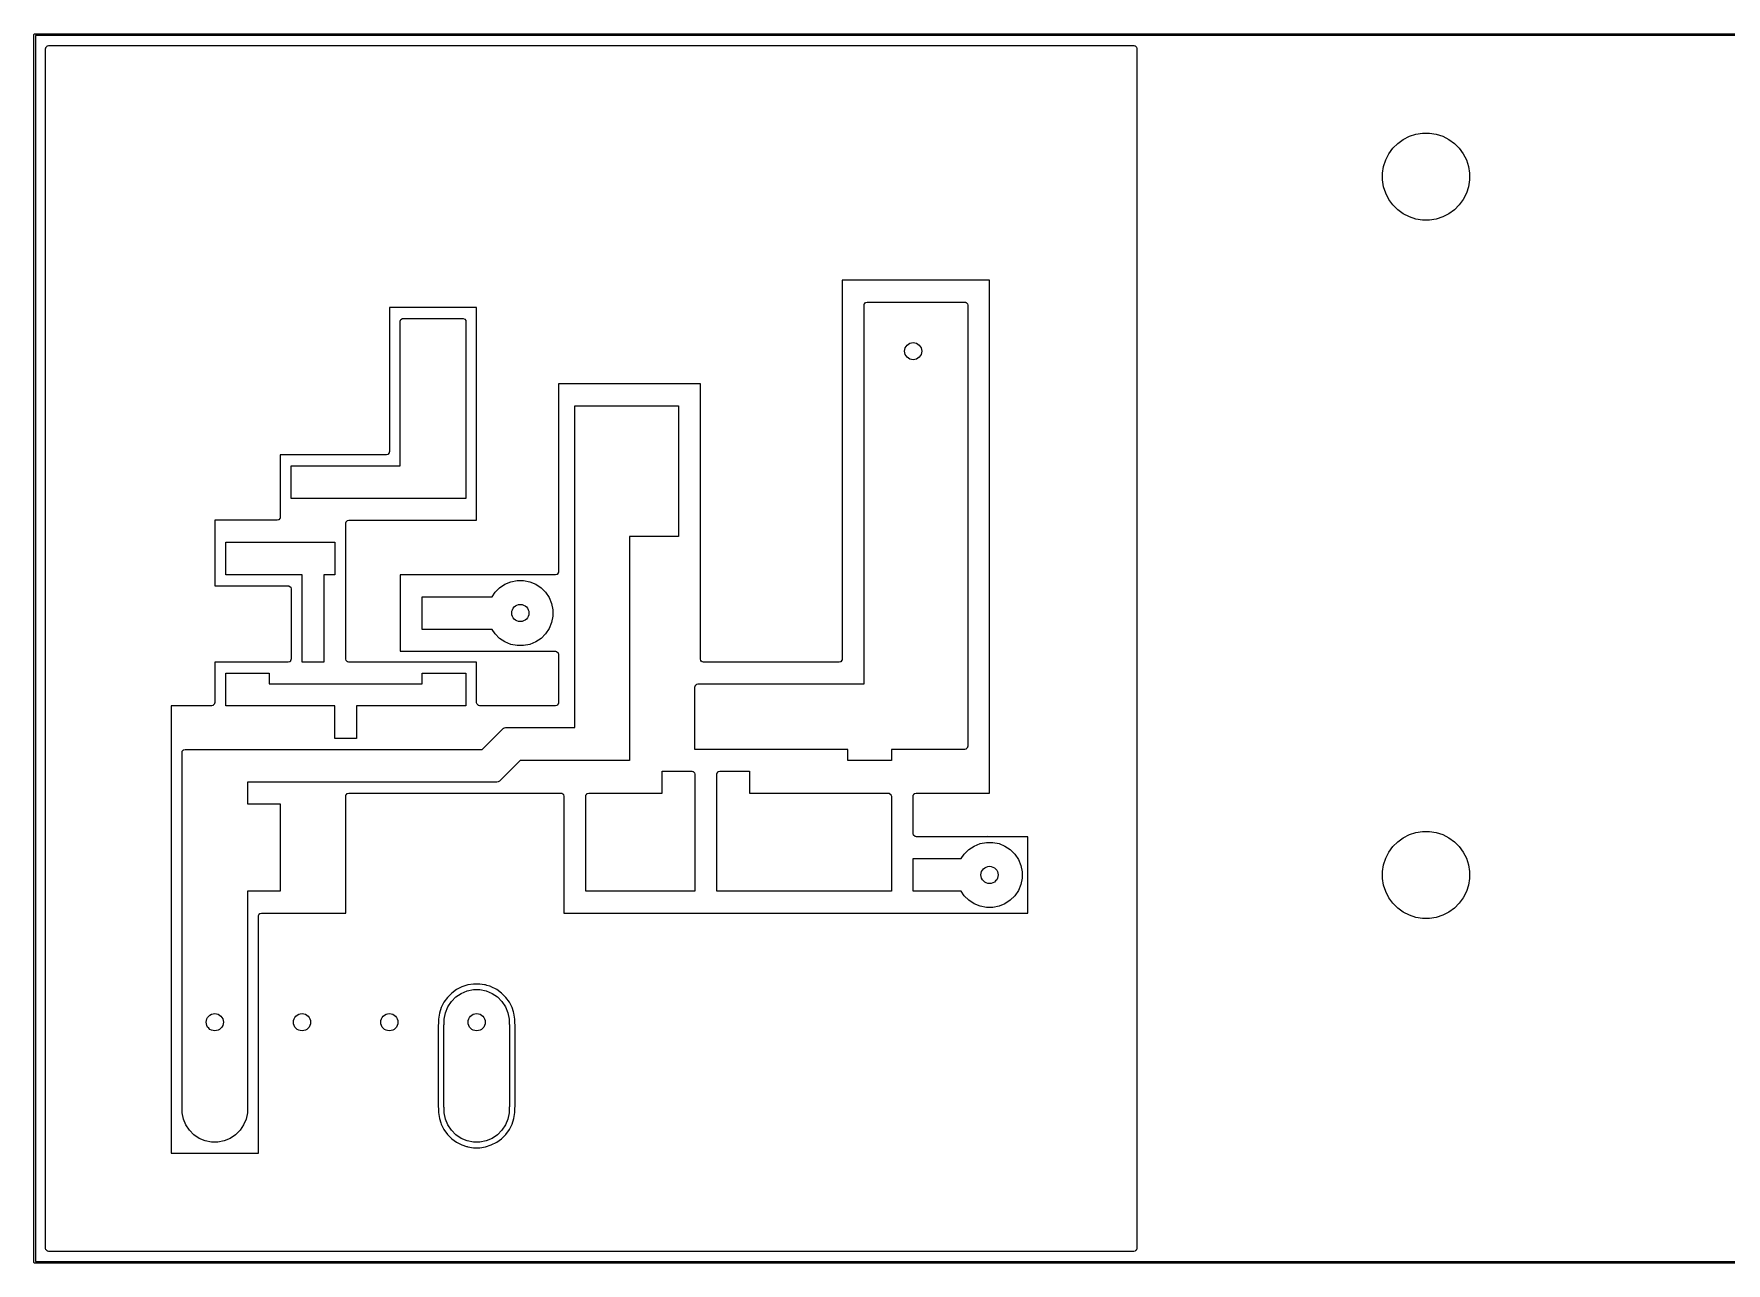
# Model space of a CAD drawing. Header units: millimetres. Extents: x 55.7 to 154.2, y -59.1 to -23.3.
# Drawn here: x 55.7 to 104.93, y -59.08 to -23.31 of the extents above; entities that cross this region are included whole.
import ezdxf

# ---------------------------------------------------------------- set-up
doc = ezdxf.new("R2010")
doc.units = ezdxf.units.MM
doc.layers.add('F.Cu', color=13, linetype='CONTINUOUS', true_color=0xc83434)

msp = doc.modelspace()

# ---------------------------------------------------------------- linework, layer by layer
at = {"layer": 'F.Cu', "linetype": 'CONTINUOUS'}
for p, q in [((55.69625, -23.33625), (55.698153, -23.326683)), ((55.69625, -59.055), (55.69625, -23.33625)), ((55.698153, -23.326683), (55.711683, -23.313153)), ((55.711683, -23.313153), (55.72125, -23.31125)), ((55.72125, -23.31125), (154.14625, -23.31125)), ((55.74625, -23.36125), (55.74625, -59.03)), ((154.12125, -23.36125), (55.74625, -23.36125)), ((56.03875, -23.745943), (56.043476, -23.719139)), ((56.03875, -42.8625), (56.03875, -23.745943)), ((56.043476, -23.719139), (56.047329, -23.708553)), ((56.047329, -23.708553), (56.081788, -23.667485)), ((56.081788, -23.667485), (56.081792, -23.667483)), ((56.081792, -23.667483), (56.087394, -23.664249)), ((56.087394, -23.664249), (56.126579, -23.65375)), ((56.126579, -23.65375), (87.699069, -23.65375)), ((87.699069, -23.65375), (87.725872, -23.658475)), ((87.725872, -23.658475), (87.736457, -23.662328)), ((87.736457, -23.662328), (87.747042, -23.671209)), ((87.747042, -23.671209), (87.760028, -23.675935)), ((87.760028, -23.675935), (87.777526, -23.696786)), ((87.777526, -23.696786), (87.780759, -23.702385)), ((87.780759, -23.702385), (87.791261, -23.741582)), ((87.791261, -23.741582), (87.790008, -39.230085)), ((95.236784, -26.638951), (95.377701, -26.498034)), ((95.377701, -26.498034), (95.538927, -26.380897)), ((95.538927, -26.380897), (95.716492, -26.290423)), ((95.716492, -26.290423), (95.906024, -26.22884)), ((95.906024, -26.22884), (96.102857, -26.197665)), ((96.102857, -26.197665), (96.302143, -26.197665)), ((96.302143, -26.197665), (96.498976, -26.22884)), ((96.498976, -26.22884), (96.688508, -26.290423)), ((96.688508, -26.290423), (96.866073, -26.380897)), ((96.866073, -26.380897), (97.027299, -26.498034)), ((97.027299, -26.498034), (97.168216, -26.638951)), ((94.96759, -27.167274), (95.029173, -26.977742)), ((95.029173, -26.977742), (95.119647, -26.800177)), ((95.119647, -26.800177), (95.236784, -26.638951)), ((97.168216, -26.638951), (97.285353, -26.800177)), ((97.285353, -26.800177), (97.375827, -26.977742)), ((97.375827, -26.977742), (97.43741, -27.167274)), ((94.936415, -27.364107), (94.96759, -27.167274)), ((94.936415, -27.563393), (94.936415, -27.364107)), ((94.96759, -27.760226), (94.936415, -27.563393)), ((97.43741, -27.167274), (97.468585, -27.364107)), ((97.468585, -27.563393), (97.43741, -27.760226)), ((97.468585, -27.364107), (97.468585, -27.563393)), ((95.029173, -27.949758), (94.96759, -27.760226)), ((95.119647, -28.127323), (95.029173, -27.949758)), ((97.375827, -27.949758), (97.285353, -28.127323)), ((97.43741, -27.760226), (97.375827, -27.949758)), ((95.236784, -28.288549), (95.119647, -28.127323)), ((95.377701, -28.429466), (95.236784, -28.288549)), ((95.538927, -28.546603), (95.377701, -28.429466)), ((95.716492, -28.637077), (95.538927, -28.546603)), ((96.866073, -28.546603), (96.688508, -28.637077)), ((97.027299, -28.429466), (96.866073, -28.546603)), ((97.168216, -28.288549), (97.027299, -28.429466)), ((97.285353, -28.127323), (97.168216, -28.288549)), ((95.906024, -28.69866), (95.716492, -28.637077)), ((96.102857, -28.729835), (95.906024, -28.69866)), ((96.302143, -28.729835), (96.102857, -28.729835)), ((96.498976, -28.69866), (96.302143, -28.729835)), ((96.688508, -28.637077), (96.498976, -28.69866)), ((83.5025, -30.48), (79.21625, -30.48)), ((79.21625, -30.48), (79.21625, -41.500306)), ((83.5025, -45.4025), (83.5025, -30.48)), ((68.58, -31.27375), (66.04, -31.27375)), ((66.04, -31.27375), (66.04, -35.467806)), ((68.58, -37.465), (68.58, -31.27375)), ((79.85125, -31.207193), (79.855976, -31.180389)), ((79.85125, -42.2275), (79.85125, -31.207193)), ((79.855976, -31.180389), (79.859829, -31.169803)), ((79.859829, -31.169803), (79.894288, -31.128735)), ((79.894288, -31.128735), (79.894292, -31.128733)), ((79.894292, -31.128733), (79.899894, -31.125499)), ((79.899894, -31.125499), (79.939079, -31.115)), ((79.939079, -31.115), (82.775306, -31.115)), ((82.775306, -31.115), (82.802109, -31.119725)), ((82.802109, -31.119725), (82.812694, -31.123578)), ((82.812694, -31.123578), (82.82328, -31.132459)), ((82.82328, -31.132459), (82.836263, -31.137184)), ((82.836263, -31.137184), (82.853761, -31.158033)), ((82.853761, -31.158033), (82.856996, -31.163635)), ((82.856996, -31.163635), (82.8675, -31.202829)), ((82.8675, -31.202829), (82.8675, -44.040306)), ((66.3575, -31.669625), (66.375836, -31.619247)), ((66.3575, -35.8775), (66.3575, -31.669625)), ((66.375836, -31.619247), (66.422265, -31.592441)), ((66.422265, -31.592441), (66.435875, -31.59125)), ((66.435875, -31.59125), (68.184125, -31.59125)), ((68.184125, -31.59125), (68.234503, -31.609586)), ((68.234503, -31.609586), (68.261309, -31.656015)), ((68.261309, -31.656015), (68.2625, -31.669625)), ((68.2625, -31.669625), (68.2625, -35.8775)), ((75.08875, -33.49625), (70.96125, -33.49625)), ((70.96125, -33.49625), (70.96125, -38.960306)), ((75.08875, -41.50467), (75.08875, -33.49625)), ((71.4375, -37.941249), (71.4375, -34.131255)), ((71.4375, -34.131255), (71.52531, -34.131255)), ((71.52531, -34.131255), (71.525329, -34.13125)), ((71.525329, -34.13125), (72.932806, -34.13125)), ((72.932806, -34.13125), (72.932834, -34.131255)), ((72.932834, -34.131255), (74.45375, -34.131255)), ((74.45375, -34.131255), (74.45375, -37.941249)), ((65.952171, -35.56), (62.865, -35.56)), ((62.865, -35.56), (62.865, -37.372806)), ((63.1825, -36.83), (63.1825, -35.8775)), ((63.1825, -35.8775), (64.4525, -35.8775)), ((64.4525, -35.8775), (66.3575, -35.8775)), ((65.99137, -35.549493), (65.952171, -35.56)), ((65.996971, -35.546258), (65.99137, -35.549493)), ((66.031419, -35.5052), (65.996971, -35.546258)), ((66.035272, -35.494616), (66.031419, -35.5052)), ((66.04, -35.467811), (66.035272, -35.494616)), ((66.04, -35.467806), (66.039999, -35.467809)), ((66.039999, -35.467809), (66.04, -35.467811)), ((68.2625, -35.8775), (68.2625, -36.83)), ((63.260875, -36.83), (63.1825, -36.83)), ((65.0875, -36.83), (63.260875, -36.83)), ((66.3575, -36.83), (65.0875, -36.83)), ((66.9925, -36.83), (66.3575, -36.83)), ((68.2625, -36.83), (66.9925, -36.83)), ((62.856419, -37.4102), (62.821971, -37.451258)), ((62.860272, -37.399616), (62.856419, -37.4102)), ((62.865, -37.372811), (62.860272, -37.399616)), ((62.865, -37.372806), (62.864999, -37.372809)), ((62.864999, -37.372809), (62.865, -37.372811)), ((62.777171, -37.465), (60.96, -37.465)), ((60.96, -37.465), (60.96, -38.1)), ((62.81637, -37.454493), (62.777171, -37.465)), ((62.821971, -37.451258), (62.81637, -37.454493)), ((64.77, -37.557193), (64.774726, -37.530389)), ((64.77, -41.50467), (64.77, -37.557193)), ((64.774726, -37.530389), (64.778579, -37.519803)), ((64.778579, -37.519803), (64.787461, -37.509217)), ((64.787461, -37.509217), (64.79219, -37.496228)), ((64.79219, -37.496228), (64.813034, -37.478739)), ((64.813034, -37.478739), (64.813038, -37.478735)), ((64.813038, -37.478735), (64.813042, -37.478733)), ((64.813042, -37.478733), (64.818644, -37.475499)), ((64.818644, -37.475499), (64.857829, -37.465)), ((64.857829, -37.465), (68.58, -37.465)), ((60.96, -38.1), (60.96, -39.37)), ((61.2775, -39.0525), (61.2775, -38.1)), ((61.2775, -38.1), (62.5475, -38.1)), ((62.5475, -38.1), (63.1825, -38.1)), ((63.1825, -38.1), (64.056625, -38.1)), ((64.056625, -38.1), (64.4525, -38.1)), ((64.4525, -38.1), (64.4525, -39.0525)), ((71.4375, -43.4975), (71.4375, -37.941249)), ((74.45375, -37.941249), (73.025, -37.941249)), ((73.025, -37.941249), (73.025, -43.4975)), ((60.96, -39.37), (63.090306, -39.37)), ((61.355875, -39.0525), (61.2775, -39.0525)), ((63.5, -39.0525), (61.355875, -39.0525)), ((63.090306, -39.37), (63.117109, -39.374725)), ((63.117109, -39.374725), (63.127694, -39.378578)), ((63.127694, -39.378578), (63.168761, -39.413033)), ((63.5, -40.005), (63.5, -39.0525)), ((64.4525, -39.0525), (64.135, -39.0525)), ((64.135, -39.0525), (64.135, -40.005)), ((69.750084, -39.0525), (66.3575, -39.0525)), ((66.3575, -39.0525), (66.3575, -40.64)), ((69.24574, -39.427458), (69.400995, -39.32372)), ((69.400995, -39.32372), (69.573504, -39.252264)), ((69.573504, -39.252264), (69.756639, -39.215837)), ((69.751023, -39.052462), (69.750084, -39.0525)), ((69.75111, -39.052493), (69.751023, -39.052462)), ((69.753693, -39.052459), (69.75111, -39.052493)), ((69.759411, -39.052007), (69.753693, -39.052459)), ((69.756639, -39.215837), (69.943361, -39.215837)), ((69.75943, -39.052242), (69.759411, -39.052007)), ((69.7625, -39.052), (69.75943, -39.052242)), ((69.762503, -39.052), (69.7625, -39.052)), ((69.788753, -39.052), (69.762503, -39.052)), ((69.911644, -39.052), (69.788753, -39.052)), ((69.912402, -39.051996), (69.911644, -39.052)), ((69.917287, -39.050164), (69.912402, -39.051996)), ((69.943737, -39.052256), (69.917287, -39.050164)), ((69.943361, -39.215837), (70.126496, -39.252264)), ((69.949916, -39.0525), (69.943737, -39.052256)), ((70.873421, -39.0525), (69.949916, -39.0525)), ((70.126496, -39.252264), (70.299005, -39.32372)), ((70.299005, -39.32372), (70.45426, -39.427458)), ((70.91262, -39.041993), (70.873421, -39.0525)), ((70.918221, -39.038758), (70.91262, -39.041993)), ((70.952669, -38.9977), (70.918221, -39.038758)), ((70.956522, -38.987116), (70.952669, -38.9977)), ((70.96125, -38.960311), (70.956522, -38.987116)), ((70.96125, -38.960306), (70.961249, -38.960309)), ((70.961249, -38.960309), (70.96125, -38.960311)), ((87.790008, -39.230085), (87.788436, -58.645312)), ((63.168761, -39.413033), (63.171996, -39.418635)), ((63.171996, -39.418635), (63.1825, -39.457829)), ((63.1825, -39.457829), (63.1825, -41.500306)), ((66.9925, -40.64), (66.9925, -39.6875)), ((66.9925, -39.6875), (68.2625, -39.6875)), ((68.2625, -39.6875), (69.028175, -39.6875)), ((69.028175, -39.6875), (69.113708, -39.55949)), ((69.113708, -39.55949), (69.24574, -39.427458)), ((70.45426, -39.427458), (70.586292, -39.55949)), ((70.586292, -39.55949), (70.69003, -39.714745)), ((70.69003, -39.714745), (70.761486, -39.887254)), ((63.5, -41.5925), (63.5, -40.005)), ((64.135, -40.005), (64.135, -41.5925)), ((70.761486, -39.887254), (70.797913, -40.070389)), ((70.797913, -40.257111), (70.761486, -40.440246)), ((70.797913, -40.070389), (70.797913, -40.257111)), ((66.3575, -40.64), (66.3575, -41.275)), ((67.070875, -40.64), (66.9925, -40.64)), ((69.028175, -40.64), (67.070875, -40.64)), ((69.113708, -40.76801), (69.028175, -40.64)), ((69.24574, -40.900042), (69.113708, -40.76801)), ((70.586292, -40.76801), (70.45426, -40.900042)), ((70.69003, -40.612755), (70.586292, -40.76801)), ((70.761486, -40.440246), (70.69003, -40.612755)), ((66.3575, -41.275), (69.75009, -41.275)), ((69.400995, -41.00378), (69.24574, -40.900042)), ((69.573504, -41.075236), (69.400995, -41.00378)), ((69.756639, -41.111663), (69.573504, -41.075236)), ((69.75009, -41.275), (69.756255, -41.275242)), ((69.756255, -41.275242), (69.759411, -41.275492)), ((69.943361, -41.111663), (69.756639, -41.111663)), ((69.759411, -41.275492), (69.762123, -41.275706)), ((69.762123, -41.275706), (69.762351, -41.275733)), ((69.762351, -41.275733), (69.762592, -41.275743)), ((69.762592, -41.275743), (69.782754, -41.277334)), ((69.782754, -41.277334), (69.787675, -41.275502)), ((69.787675, -41.275502), (69.788255, -41.2755)), ((69.788255, -41.2755), (69.941237, -41.2755)), ((69.941237, -41.2755), (69.942, -41.27538)), ((69.942, -41.27538), (69.943415, -41.275268)), ((70.126496, -41.075236), (69.943361, -41.111663)), ((69.943415, -41.275268), (69.943757, -41.275242)), ((69.943757, -41.275242), (69.949908, -41.275)), ((69.949908, -41.275), (70.869056, -41.275)), ((70.299005, -41.00378), (70.126496, -41.075236)), ((70.45426, -40.900042), (70.299005, -41.00378)), ((70.869056, -41.275), (70.895859, -41.279725)), ((70.895859, -41.279725), (70.906444, -41.283578)), ((70.906444, -41.283578), (70.947511, -41.318033)), ((70.947511, -41.318033), (70.950746, -41.323635)), ((70.950746, -41.323635), (70.96125, -41.362829)), ((63.094671, -41.5925), (60.96, -41.5925)), ((60.96, -41.5925), (60.96, -42.770306)), ((63.13387, -41.581993), (63.094671, -41.5925)), ((63.139471, -41.578758), (63.13387, -41.581993)), ((63.160319, -41.561258), (63.139471, -41.578758)), ((63.165038, -41.548284), (63.160319, -41.561258)), ((63.173919, -41.5377), (63.165038, -41.548284)), ((63.176179, -41.53149), (63.173919, -41.5377)), ((63.177772, -41.527114), (63.176179, -41.53149)), ((63.1825, -41.500306), (63.177772, -41.527114)), ((63.578375, -41.5925), (63.5, -41.5925)), ((64.056625, -41.5925), (63.578375, -41.5925)), ((64.135, -41.5925), (64.056625, -41.5925)), ((64.780499, -41.543855), (64.77, -41.50467)), ((64.783733, -41.549457), (64.780499, -41.543855)), ((64.8248, -41.583919), (64.783733, -41.549457)), ((64.835389, -41.587773), (64.8248, -41.583919)), ((64.862192, -41.5925), (64.835389, -41.587773)), ((64.862194, -41.5925), (64.862192, -41.592499)), ((64.862192, -41.592499), (64.862192, -41.5925)), ((68.58, -41.5925), (64.862194, -41.5925)), ((68.58, -42.77467), (68.58, -41.5925)), ((70.96125, -41.362829), (70.96125, -42.770306)), ((75.099249, -41.543855), (75.08875, -41.50467)), ((75.102483, -41.549457), (75.099249, -41.543855)), ((75.119978, -41.570309), (75.102483, -41.549457)), ((75.132964, -41.575036), (75.119978, -41.570309)), ((75.14355, -41.583919), (75.132964, -41.575036)), ((75.154139, -41.587773), (75.14355, -41.583919)), ((75.180944, -41.5925), (75.154139, -41.587773)), ((79.128421, -41.5925), (75.180944, -41.5925)), ((79.16762, -41.581993), (79.128421, -41.5925)), ((79.173221, -41.578758), (79.16762, -41.581993)), ((79.207669, -41.5377), (79.173221, -41.578758)), ((79.209929, -41.53149), (79.207669, -41.5377)), ((79.211522, -41.527114), (79.209929, -41.53149)), ((79.21625, -41.500311), (79.211522, -41.527114)), ((79.21625, -41.500306), (79.216249, -41.500309)), ((79.216249, -41.500309), (79.21625, -41.500311)), ((61.2775, -42.8625), (61.2775, -41.91)), ((61.2775, -41.91), (62.5475, -41.91)), ((62.5475, -41.91), (62.5475, -42.2275)), ((62.5475, -42.2275), (66.9925, -42.2275)), ((66.9925, -42.2275), (66.9925, -41.91)), ((66.9925, -41.91), (68.2625, -41.91)), ((68.2625, -41.91), (68.2625, -42.8625)), ((74.93, -42.319693), (74.934726, -42.292889)), ((74.93, -42.545), (74.93, -42.319693)), ((74.934726, -42.292889), (74.938579, -42.282303)), ((74.938579, -42.282303), (74.947461, -42.271717)), ((74.947461, -42.271717), (74.95219, -42.258728)), ((74.95219, -42.258728), (74.973034, -42.241239)), ((74.973034, -42.241239), (74.973038, -42.241235)), ((74.973038, -42.241235), (74.973042, -42.241233)), ((74.973042, -42.241233), (74.978644, -42.237999)), ((74.978644, -42.237999), (75.017829, -42.2275)), ((75.017829, -42.2275), (79.85125, -42.2275)), ((60.951419, -42.8077), (60.916971, -42.848758)), ((60.953679, -42.80149), (60.951419, -42.8077)), ((60.955272, -42.797114), (60.953679, -42.80149)), ((60.96, -42.770311), (60.955272, -42.797114)), ((60.96, -42.770306), (60.959999, -42.770309)), ((60.959999, -42.770309), (60.96, -42.770311)), ((68.590499, -42.813855), (68.58, -42.77467)), ((68.593733, -42.819457), (68.590499, -42.813855)), ((68.6348, -42.853919), (68.593733, -42.819457)), ((70.939069, -42.831258), (70.918221, -42.848758)), ((70.943788, -42.818284), (70.939069, -42.831258)), ((70.952669, -42.8077), (70.943788, -42.818284)), ((70.954929, -42.80149), (70.952669, -42.8077)), ((70.956522, -42.797114), (70.954929, -42.80149)), ((70.96125, -42.770306), (70.956522, -42.797114)), ((74.93, -44.1325), (74.93, -42.545)), ((56.03875, -58.64967), (56.03875, -42.8625)), ((60.872171, -42.8625), (59.69, -42.8625)), ((59.69, -42.8625), (59.69, -44.1325)), ((60.91137, -42.851993), (60.872171, -42.8625)), ((60.916971, -42.848758), (60.91137, -42.851993)), ((61.369692, -42.8625), (61.2775, -42.8625)), ((61.369694, -42.8625), (61.369692, -42.8625)), ((64.4525, -42.8625), (61.369694, -42.8625)), ((64.4525, -43.815), (64.4525, -42.8625)), ((66.9925, -42.8625), (65.0875, -42.8625)), ((65.0875, -42.8625), (65.0875, -43.815)), ((68.2625, -42.8625), (66.9925, -42.8625)), ((68.645389, -42.857773), (68.6348, -42.853919)), ((68.672194, -42.8625), (68.645389, -42.857773)), ((70.873421, -42.8625), (68.672194, -42.8625)), ((70.91262, -42.851993), (70.873421, -42.8625)), ((70.918221, -42.848758), (70.91262, -42.851993)), ((65.0875, -43.815), (64.4525, -43.815)), ((68.73875, -44.1325), (69.341027, -43.530221)), ((69.341027, -43.530221), (69.363318, -43.514614)), ((69.363318, -43.514614), (69.375361, -43.508999)), ((69.375361, -43.508999), (69.384277, -43.504842)), ((69.384277, -43.504842), (69.417397, -43.4975)), ((69.417397, -43.4975), (71.4375, -43.4975)), ((73.025, -43.4975), (73.025, -44.45)), ((59.69, -44.1325), (59.69, -55.88)), ((60.0075, -44.224693), (60.012226, -44.197889)), ((60.0075, -54.52217), (60.0075, -44.224693)), ((60.012226, -44.197889), (60.016079, -44.187303)), ((60.016079, -44.187303), (60.050538, -44.146235)), ((60.050538, -44.146235), (60.050542, -44.146233)), ((60.050542, -44.146233), (60.056144, -44.142999)), ((60.056144, -44.142999), (60.095329, -44.1325)), ((60.095329, -44.1325), (68.738749, -44.1325)), ((68.738749, -44.1325), (68.73875, -44.1325)), ((75.022192, -44.1325), (74.93, -44.1325)), ((75.022194, -44.1325), (75.022192, -44.1325)), ((79.375, -44.1325), (75.022194, -44.1325)), ((79.375, -44.45), (79.375, -44.1325)), ((82.779671, -44.1325), (80.645, -44.1325)), ((80.645, -44.1325), (80.645, -44.45)), ((82.81887, -44.121993), (82.779671, -44.1325)), ((82.824471, -44.118758), (82.81887, -44.121993)), ((82.858919, -44.0777), (82.824471, -44.118758)), ((82.861179, -44.07149), (82.858919, -44.0777)), ((82.862772, -44.067114), (82.861179, -44.07149)), ((82.8675, -44.040306), (82.862772, -44.067114)), ((69.849998, -44.45), (69.431894, -44.868105)), ((72.937171, -44.45), (69.849998, -44.45)), ((73.025, -44.45), (72.937171, -44.45)), ((73.9775, -44.859693), (73.9775, -44.7675)), ((73.9775, -44.7675), (74.6125, -44.7675)), ((74.6125, -44.7675), (74.837806, -44.7675)), ((74.837806, -44.7675), (74.864609, -44.772225)), ((74.864609, -44.772225), (74.875194, -44.776078)), ((74.875194, -44.776078), (74.88578, -44.784959)), ((74.88578, -44.784959), (74.898763, -44.789684)), ((74.898763, -44.789684), (74.916261, -44.810533)), ((75.573579, -44.822303), (75.608038, -44.781235)), ((75.608038, -44.781235), (75.608042, -44.781233)), ((75.608042, -44.781233), (75.613644, -44.777999)), ((75.613644, -44.777999), (75.652829, -44.7675)), ((75.652829, -44.7675), (76.425306, -44.7675)), ((76.425306, -44.7675), (76.5175, -44.7675)), ((76.5175, -44.7675), (76.5175, -44.855329)), ((80.645, -44.45), (79.375, -44.45)), ((69.171352, -45.085), (61.9125, -45.085)), ((61.9125, -45.085), (61.9125, -45.72)), ((69.204479, -45.077655), (69.171352, -45.085)), ((69.225434, -45.067882), (69.204479, -45.077655)), ((69.247726, -45.052272), (69.225434, -45.067882)), ((69.431894, -44.868106), (69.247726, -45.052272)), ((69.431894, -44.868105), (69.431894, -44.868106)), ((73.9775, -45.4025), (73.9775, -44.859693)), ((74.916261, -44.810533), (74.919496, -44.816135)), ((74.919496, -44.816135), (74.93, -44.855329)), ((74.93, -44.855329), (74.93, -47.3075)), ((75.565, -44.859693), (75.569726, -44.832889)), ((75.565, -47.3075), (75.565, -44.859693)), ((75.569726, -44.832889), (75.573579, -44.822303)), ((76.5175, -44.855329), (76.5175, -45.4025)), ((61.9125, -45.72), (62.865, -45.72)), ((62.865, -45.72), (62.865, -48.26)), ((64.77, -45.494693), (64.774726, -45.467889)), ((64.77, -48.895), (64.77, -45.494693)), ((64.774726, -45.467889), (64.778579, -45.457303)), ((64.778579, -45.457303), (64.813038, -45.416235)), ((64.813038, -45.416235), (64.813042, -45.416233)), ((64.813042, -45.416233), (64.818644, -45.412999)), ((64.818644, -45.412999), (64.857829, -45.4025)), ((64.857829, -45.4025), (71.027806, -45.4025)), ((71.027806, -45.4025), (71.054609, -45.407225)), ((71.054609, -45.407225), (71.065194, -45.411078)), ((71.065194, -45.411078), (71.07578, -45.419959)), ((71.07578, -45.419959), (71.088763, -45.424684)), ((71.088763, -45.424684), (71.106261, -45.445533)), ((71.106261, -45.445533), (71.109496, -45.451135)), ((71.109496, -45.451135), (71.12, -45.490329)), ((71.12, -45.490329), (71.12, -48.887539)), ((71.755, -45.494693), (71.759726, -45.467889)), ((71.755, -47.3075), (71.755, -45.494693)), ((71.759726, -45.467889), (71.763579, -45.457303)), ((71.763579, -45.457303), (71.772461, -45.446717)), ((71.772461, -45.446717), (71.77719, -45.433728)), ((71.77719, -45.433728), (71.798034, -45.416239)), ((71.798034, -45.416239), (71.798038, -45.416235)), ((71.798038, -45.416235), (71.798042, -45.416233)), ((71.798042, -45.416233), (71.803644, -45.412999)), ((71.803644, -45.412999), (71.842829, -45.4025)), ((71.842829, -45.4025), (73.9775, -45.4025)), ((76.5175, -45.4025), (77.47, -45.4025)), ((77.47, -45.4025), (78.74, -45.4025)), ((78.74, -45.4025), (80.552806, -45.4025)), ((80.552806, -45.4025), (80.579609, -45.407225)), ((80.579609, -45.407225), (80.590194, -45.411078)), ((80.590194, -45.411078), (80.631261, -45.445533)), ((80.631261, -45.445533), (80.634496, -45.451135)), ((80.634496, -45.451135), (80.645, -45.490329)), ((80.645, -45.490329), (80.645, -47.3075)), ((81.28, -45.494693), (81.284726, -45.467889)), ((81.28, -46.58467), (81.28, -45.494693)), ((81.284726, -45.467889), (81.288579, -45.457303)), ((81.288579, -45.457303), (81.297461, -45.446717)), ((81.297461, -45.446717), (81.30219, -45.433728)), ((81.30219, -45.433728), (81.323034, -45.416239)), ((81.323034, -45.416239), (81.323038, -45.416235)), ((81.323038, -45.416235), (81.323042, -45.416233)), ((81.323042, -45.416233), (81.328644, -45.412999)), ((81.328644, -45.412999), (81.367829, -45.4025)), ((81.367829, -45.4025), (83.5025, -45.4025)), ((81.290499, -46.623855), (81.28, -46.58467)), ((81.293733, -46.629457), (81.290499, -46.623855)), ((81.3348, -46.663919), (81.293733, -46.629457)), ((81.345389, -46.667773), (81.3348, -46.663919)), ((81.372192, -46.6725), (81.345389, -46.667773)), ((81.372194, -46.6725), (81.372192, -46.672499)), ((81.372192, -46.672499), (81.372192, -46.6725)), ((83.402584, -46.6725), (81.372194, -46.6725)), ((83.408761, -46.672256), (83.402584, -46.6725)), ((83.411911, -46.672007), (83.408761, -46.672256)), ((83.435627, -46.670131), (83.411911, -46.672007)), ((83.440761, -46.672), (83.435627, -46.670131)), ((83.563656, -46.672), (83.440761, -46.672)), ((83.589997, -46.672), (83.563656, -46.672)), ((83.589999, -46.672), (83.589997, -46.672)), ((83.59307, -46.672242), (83.589999, -46.672)), ((83.593088, -46.672007), (83.59307, -46.672242)), ((83.598807, -46.672459), (83.593088, -46.672007)), ((83.601392, -46.672493), (83.598807, -46.672459)), ((83.602416, -46.6725), (83.601392, -46.672493)), ((84.61375, -46.6725), (83.602416, -46.6725)), ((84.61375, -47.68387), (84.61375, -46.6725)), ((95.377701, -46.818034), (95.538927, -46.700897)), ((95.538927, -46.700897), (95.716492, -46.610423)), ((95.716492, -46.610423), (95.906024, -46.54884)), ((95.906024, -46.54884), (96.102857, -46.517665)), ((96.102857, -46.517665), (96.302143, -46.517665)), ((96.302143, -46.517665), (96.498976, -46.54884)), ((96.498976, -46.54884), (96.688508, -46.610423)), ((96.688508, -46.610423), (96.866073, -46.700897)), ((96.866073, -46.700897), (97.027299, -46.818034)), ((82.680675, -47.3075), (82.766208, -47.17949)), ((82.766208, -47.17949), (82.89824, -47.047458)), ((82.89824, -47.047458), (83.053495, -46.94372)), ((83.053495, -46.94372), (83.226004, -46.872264)), ((83.226004, -46.872264), (83.409139, -46.835837)), ((83.409139, -46.835837), (83.595861, -46.835837)), ((83.595861, -46.835837), (83.778996, -46.872264)), ((83.778996, -46.872264), (83.951505, -46.94372)), ((83.951505, -46.94372), (84.10676, -47.047458)), ((84.10676, -47.047458), (84.238792, -47.17949)), ((84.238792, -47.17949), (84.34253, -47.334745)), ((95.029173, -47.297742), (95.119647, -47.120177)), ((95.119647, -47.120177), (95.236784, -46.958951)), ((95.236784, -46.958951), (95.377701, -46.818034)), ((97.027299, -46.818034), (97.168216, -46.958951)), ((97.168216, -46.958951), (97.285353, -47.120177)), ((97.285353, -47.120177), (97.375827, -47.297742)), ((71.755, -48.26), (71.755, -47.3075)), ((74.93, -47.3075), (74.93, -48.26)), ((75.565, -48.26), (75.565, -47.3075)), ((80.645, -47.3075), (80.645, -48.26)), ((81.28, -48.26), (81.28, -47.3075)), ((81.28, -47.3075), (82.55, -47.3075)), ((82.55, -47.3075), (82.680675, -47.3075)), ((84.34253, -47.334745), (84.413986, -47.507254)), ((84.413986, -47.507254), (84.450413, -47.690389)), ((84.450413, -47.690389), (84.450413, -47.877111)), ((84.613988, -47.689972), (84.61375, -47.68387)), ((84.616092, -47.716916), (84.613988, -47.689972)), ((84.61425, -47.721978), (84.616092, -47.716916)), ((84.61425, -47.871247), (84.61425, -47.721978)), ((94.936415, -47.684107), (94.96759, -47.487274)), ((94.936415, -47.883393), (94.936415, -47.684107)), ((94.96759, -47.487274), (95.029173, -47.297742)), ((97.375827, -47.297742), (97.43741, -47.487274)), ((97.43741, -47.487274), (97.468585, -47.684107)), ((97.468585, -47.684107), (97.468585, -47.883393)), ((84.34253, -48.232755), (84.238792, -48.38801)), ((84.413986, -48.060246), (84.34253, -48.232755)), ((84.450413, -47.877111), (84.413986, -48.060246)), ((84.61375, -47.883664), (84.613757, -47.88264)), ((84.61375, -48.89888), (84.61375, -47.883664)), ((84.613757, -47.88264), (84.61379, -47.88006)), ((84.61379, -47.88006), (84.614242, -47.874343)), ((84.614008, -47.874325), (84.61425, -47.871247)), ((84.614242, -47.874343), (84.614008, -47.874325)), ((94.96759, -48.080226), (94.936415, -47.883393)), ((95.029173, -48.269758), (94.96759, -48.080226)), ((97.43741, -48.080226), (97.375827, -48.269758)), ((97.468585, -47.883393), (97.43741, -48.080226)), ((62.865, -48.26), (61.9125, -48.26)), ((61.9125, -48.26), (61.9125, -54.517806)), ((71.847192, -48.26), (71.755, -48.26)), ((71.847194, -48.26), (71.847192, -48.26)), ((73.66, -48.26), (71.847194, -48.26)), ((74.93, -48.26), (73.66, -48.26)), ((76.80119, -48.26), (75.565, -48.26)), ((77.47, -48.26), (76.80119, -48.26)), ((78.74, -48.26), (77.47, -48.26)), ((79.375, -48.26), (78.74, -48.26)), ((80.645, -48.26), (79.375, -48.26)), ((81.358375, -48.26), (81.28, -48.26)), ((82.680675, -48.26), (81.358375, -48.26)), ((82.766208, -48.38801), (82.680675, -48.26)), ((82.89824, -48.520042), (82.766208, -48.38801)), ((83.053495, -48.62378), (82.89824, -48.520042)), ((83.226004, -48.695236), (83.053495, -48.62378)), ((83.409139, -48.731663), (83.226004, -48.695236)), ((83.595861, -48.731663), (83.409139, -48.731663)), ((83.778996, -48.695236), (83.595861, -48.731663)), ((83.951505, -48.62378), (83.778996, -48.695236)), ((84.10676, -48.520042), (83.951505, -48.62378)), ((84.238792, -48.38801), (84.10676, -48.520042)), ((95.119647, -48.447323), (95.029173, -48.269758)), ((95.236784, -48.608549), (95.119647, -48.447323)), ((95.377701, -48.749466), (95.236784, -48.608549)), ((97.168216, -48.608549), (97.027299, -48.749466)), ((97.285353, -48.447323), (97.168216, -48.608549)), ((97.375827, -48.269758), (97.285353, -48.447323)), ((62.23, -48.987193), (62.234726, -48.960389)), ((62.23, -52.148375), (62.23, -48.987193)), ((62.234726, -48.960389), (62.238579, -48.949803)), ((62.238579, -48.949803), (62.273038, -48.908735)), ((62.273038, -48.908735), (62.273042, -48.908733)), ((62.273042, -48.908733), (62.278644, -48.905499)), ((62.278644, -48.905499), (62.317829, -48.895)), ((62.317829, -48.895), (64.77, -48.895)), ((71.12, -48.887539), (71.119999, -48.892148)), ((71.119999, -48.892148), (71.12, -48.892148)), ((71.12, -48.892149), (71.119999, -48.892149)), ((71.119999, -48.892149), (71.126729, -48.892151)), ((71.12, -48.892148), (71.12, -48.892149)), ((71.126729, -48.892151), (71.12673, -48.892152)), ((71.12673, -48.892152), (71.126731, -48.892152)), ((71.126731, -48.892152), (84.61375, -48.898881)), ((84.61375, -48.898881), (84.61375, -48.89888)), ((95.538927, -48.866603), (95.377701, -48.749466)), ((95.716492, -48.957077), (95.538927, -48.866603)), ((95.906024, -49.01866), (95.716492, -48.957077)), ((96.102857, -49.049835), (95.906024, -49.01866)), ((96.302143, -49.049835), (96.102857, -49.049835)), ((96.498976, -49.01866), (96.302143, -49.049835)), ((96.688508, -48.957077), (96.498976, -49.01866)), ((96.866073, -48.866603), (96.688508, -48.957077)), ((97.027299, -48.749466), (96.866073, -48.866603)), ((67.997304, -51.119152), (67.855756, -51.221992)), ((67.99731, -51.119149), (67.997304, -51.119152)), ((67.997313, -51.119147), (67.99731, -51.119149)), ((67.997317, -51.119145), (67.997313, -51.119147)), ((68.06755, -51.083359), (67.997317, -51.119145)), ((68.15323, -51.039703), (68.06755, -51.083359)), ((68.130995, -51.22997), (68.303504, -51.158514)), ((68.319657, -50.985625), (68.15323, -51.039703)), ((68.303504, -51.158514), (68.486639, -51.122087)), ((68.492491, -50.95825), (68.319657, -50.985625)), ((68.486639, -51.122087), (68.673361, -51.122087)), ((68.492497, -50.95825), (68.492491, -50.95825)), ((68.492503, -50.95825), (68.492497, -50.95825)), ((68.667497, -50.95825), (68.492503, -50.95825)), ((68.667502, -50.95825), (68.667497, -50.95825)), ((68.667507, -50.95825), (68.667502, -50.95825)), ((68.811532, -50.981062), (68.667507, -50.95825)), ((68.673361, -51.122087), (68.856496, -51.158514)), ((68.840338, -50.985625), (68.811532, -50.981062)), ((68.880122, -50.998551), (68.840338, -50.985625)), ((68.856496, -51.158514), (69.029005, -51.22997)), ((68.962779, -51.025409), (68.880122, -50.998551)), ((68.96278, -51.02541), (68.962779, -51.025409)), ((68.992032, -51.034914), (68.96278, -51.02541)), ((68.992036, -51.034915), (68.992032, -51.034914)), ((69.006764, -51.039701), (68.992036, -51.034915)), ((69.006765, -51.039701), (69.006764, -51.039701)), ((69.006766, -51.039702), (69.006765, -51.039701)), ((69.162682, -51.119145), (69.006766, -51.039702)), ((69.162688, -51.119149), (69.162682, -51.119145)), ((69.162694, -51.119152), (69.162688, -51.119149)), ((69.304242, -51.221992), (69.162694, -51.119152)), ((67.549703, -51.64323), (67.495625, -51.809657)), ((67.629149, -51.48731), (67.549703, -51.64323)), ((67.629152, -51.487304), (67.629149, -51.48731)), ((67.731992, -51.345756), (67.629152, -51.487304)), ((67.668514, -51.793504), (67.73997, -51.620995)), ((67.731999, -51.345747), (67.731992, -51.345756)), ((67.732007, -51.345737), (67.731999, -51.345747)), ((67.732027, -51.345716), (67.732007, -51.345737)), ((67.855716, -51.222027), (67.732027, -51.345716)), ((67.73997, -51.620995), (67.843708, -51.46574)), ((67.843708, -51.46574), (67.97574, -51.333708)), ((67.855737, -51.222007), (67.855716, -51.222027)), ((67.855747, -51.221999), (67.855737, -51.222007)), ((67.855756, -51.221992), (67.855747, -51.221999)), ((67.97574, -51.333708), (68.130995, -51.22997)), ((69.029005, -51.22997), (69.18426, -51.333708)), ((69.18426, -51.333708), (69.316292, -51.46574)), ((69.304251, -51.221999), (69.304242, -51.221992)), ((69.304261, -51.222007), (69.304251, -51.221999)), ((69.304282, -51.222027), (69.304261, -51.222007)), ((69.427982, -51.345727), (69.304282, -51.222027)), ((69.316292, -51.46574), (69.42003, -51.620995)), ((69.42003, -51.620995), (69.491486, -51.793504)), ((69.427986, -51.345732), (69.427982, -51.345727)), ((69.427989, -51.345735), (69.427986, -51.345732)), ((69.427994, -51.345741), (69.427989, -51.345735)), ((69.427996, -51.345743), (69.427994, -51.345741)), ((69.530854, -51.487316), (69.427996, -51.345743)), ((69.610299, -51.643236), (69.530854, -51.487316)), ((69.652142, -51.772017), (69.610299, -51.643236)), ((62.23, -55.88), (62.23, -52.148375)), ((67.467183, -52.126063), (67.46325, -52.148375)), ((67.46325, -52.148375), (67.46325, -52.151076)), ((67.46325, -52.151076), (67.46325, -54.531636)), ((67.467298, -52.125338), (67.467183, -52.126063)), ((67.46825, -52.113161), (67.467278, -52.124266)), ((67.467278, -52.124266), (67.467298, -52.125338)), ((67.495625, -51.809657), (67.46825, -51.982491)), ((67.46825, -51.982491), (67.46825, -52.113161)), ((67.6275, -52.148375), (67.632087, -52.135772)), ((67.6275, -54.531625), (67.6275, -52.148375)), ((67.632087, -51.976639), (67.668514, -51.793504)), ((67.632087, -52.135772), (67.632087, -51.976639)), ((69.491486, -51.793504), (69.527913, -51.976639)), ((69.527913, -51.976639), (69.527913, -52.128883)), ((69.527913, -52.128883), (69.531309, -52.134765)), ((69.531309, -52.134765), (69.5325, -52.148375)), ((69.5325, -52.148375), (69.5325, -54.531625)), ((69.664374, -51.809661), (69.652142, -51.772017)), ((69.691749, -51.982497), (69.664374, -51.809661)), ((69.69175, -51.982506), (69.691749, -51.982497)), ((69.69175, -52.098284), (69.69175, -51.982506)), ((69.694503, -52.116172), (69.69175, -52.098284)), ((69.6941, -52.116253), (69.694503, -52.116172)), ((69.694932, -52.12044), (69.6941, -52.116253)), ((69.694934, -52.120446), (69.694932, -52.12044)), ((69.696125, -52.134056), (69.694934, -52.120446)), ((69.696126, -52.134072), (69.696125, -52.134056)), ((69.69675, -52.148363), (69.696126, -52.134072)), ((69.69675, -54.531626), (69.69675, -52.148363)), ((60.012087, -54.539289), (60.0075, -54.52217)), ((60.012087, -54.703361), (60.012087, -54.539289)), ((61.9125, -54.517811), (61.907913, -54.543814)), ((61.907913, -54.543814), (61.907913, -54.703361)), ((61.9125, -54.517806), (61.912499, -54.517809)), ((61.912499, -54.517809), (61.9125, -54.517811)), ((67.46325, -54.531636), (67.463873, -54.545927)), ((67.463873, -54.545927), (67.465066, -54.559555)), ((67.465066, -54.559555), (67.465901, -54.563753)), ((67.465901, -54.563753), (67.465496, -54.563833)), ((67.465496, -54.563833), (67.46825, -54.581717)), ((67.46825, -54.581717), (67.46825, -54.697507)), ((67.628691, -54.545235), (67.6275, -54.531625)), ((67.632087, -54.551116), (67.628691, -54.545235)), ((67.632087, -54.703361), (67.632087, -54.551116)), ((69.5325, -54.531625), (69.527913, -54.544227)), ((69.527913, -54.544227), (69.527913, -54.703361)), ((69.69175, -54.566837), (69.692941, -54.553225)), ((69.69175, -54.697497), (69.69175, -54.566837)), ((69.692941, -54.553225), (69.69675, -54.531626)), ((60.048514, -54.886496), (60.012087, -54.703361)), ((60.11997, -55.059005), (60.048514, -54.886496)), ((60.223708, -55.21426), (60.11997, -55.059005)), ((61.80003, -55.059005), (61.696292, -55.21426)), ((61.871486, -54.886496), (61.80003, -55.059005)), ((61.907913, -54.703361), (61.871486, -54.886496)), ((67.46825, -54.697507), (67.495625, -54.870341)), ((67.495625, -54.870341), (67.535411, -54.992785)), ((67.535411, -54.992785), (67.549702, -55.036766)), ((67.549702, -55.036766), (67.629145, -55.192682)), ((67.668514, -54.886496), (67.632087, -54.703361)), ((67.73997, -55.059005), (67.668514, -54.886496)), ((67.843708, -55.21426), (67.73997, -55.059005)), ((69.42003, -55.059005), (69.316292, -55.21426)), ((69.491486, -54.886496), (69.42003, -55.059005)), ((69.527913, -54.703361), (69.491486, -54.886496)), ((69.530854, -55.192684), (69.610299, -55.036764)), ((69.610299, -55.036764), (69.664375, -54.870335)), ((69.664375, -54.870335), (69.69175, -54.697497)), ((60.35574, -55.346292), (60.223708, -55.21426)), ((60.510995, -55.45003), (60.35574, -55.346292)), ((60.683504, -55.521486), (60.510995, -55.45003)), ((60.866639, -55.557913), (60.683504, -55.521486)), ((61.053361, -55.557913), (60.866639, -55.557913)), ((61.236496, -55.521486), (61.053361, -55.557913)), ((61.409005, -55.45003), (61.236496, -55.521486)), ((61.56426, -55.346292), (61.409005, -55.45003)), ((61.696292, -55.21426), (61.56426, -55.346292)), ((67.629145, -55.192682), (67.629149, -55.192688)), ((67.629149, -55.192688), (67.629152, -55.192694)), ((67.629152, -55.192694), (67.731992, -55.334242)), ((67.731992, -55.334242), (67.731999, -55.334251)), ((67.731999, -55.334251), (67.732007, -55.334261)), ((67.732007, -55.334261), (67.732027, -55.334282)), ((67.732027, -55.334282), (67.855716, -55.457971)), ((67.97574, -55.346292), (67.843708, -55.21426)), ((67.855716, -55.457971), (67.855737, -55.457991)), ((67.855737, -55.457991), (67.855747, -55.457999)), ((67.855747, -55.457999), (67.855756, -55.458006)), ((67.855756, -55.458006), (67.997292, -55.560837)), ((68.130995, -55.45003), (67.97574, -55.346292)), ((67.997292, -55.560837), (67.997314, -55.560853)), ((67.997314, -55.560853), (68.153239, -55.640301)), ((68.303504, -55.521486), (68.130995, -55.45003)), ((68.486639, -55.557913), (68.303504, -55.521486)), ((68.673361, -55.557913), (68.486639, -55.557913)), ((68.856496, -55.521486), (68.673361, -55.557913)), ((69.029005, -55.45003), (68.856496, -55.521486)), ((69.006764, -55.640299), (69.162684, -55.560854)), ((69.18426, -55.346292), (69.029005, -55.45003)), ((69.162684, -55.560854), (69.304257, -55.457996)), ((69.316292, -55.21426), (69.18426, -55.346292)), ((69.304257, -55.457996), (69.427996, -55.334257)), ((69.427996, -55.334257), (69.530854, -55.192684)), ((59.69, -55.88), (62.23, -55.88)), ((68.153239, -55.640301), (68.282014, -55.682141)), ((68.282014, -55.682141), (68.282017, -55.682142)), ((68.282017, -55.682142), (68.306345, -55.690047)), ((68.306345, -55.690047), (68.319452, -55.694306)), ((68.319452, -55.694306), (68.319659, -55.694374)), ((68.319659, -55.694374), (68.319664, -55.694374)), ((68.319664, -55.694374), (68.319665, -55.694375)), ((68.319665, -55.694375), (68.492503, -55.72175)), ((68.492503, -55.72175), (68.492506, -55.72175)), ((68.492506, -55.72175), (68.667494, -55.72175)), ((68.667494, -55.72175), (68.667497, -55.72175)), ((68.667497, -55.72175), (68.840335, -55.694375)), ((68.840335, -55.694375), (69.006764, -55.640299)), ((55.698153, -59.064567), (55.69625, -59.055)), ((55.711683, -59.078097), (55.698153, -59.064567)), ((55.72125, -59.08), (55.711683, -59.078097)), ((154.14625, -59.08), (55.72125, -59.08)), ((55.74625, -59.03), (154.12125, -59.03)), ((56.049249, -58.688855), (56.03875, -58.64967)), ((56.052483, -58.694457), (56.049249, -58.688855)), ((56.09355, -58.728919), (56.052483, -58.694457)), ((56.104139, -58.732773), (56.09355, -58.728919)), ((56.130944, -58.7375), (56.104139, -58.732773)), ((87.700606, -58.7375), (56.130944, -58.7375)), ((87.739794, -58.726998), (87.700606, -58.7375)), ((87.74264, -58.725355), (87.739794, -58.726998)), ((87.745397, -58.723764), (87.74264, -58.725355)), ((87.766247, -58.706267), (87.745397, -58.723764)), ((87.77097, -58.693289), (87.766247, -58.706267)), ((87.779852, -58.682705), (87.77097, -58.693289)), ((87.783706, -58.67212), (87.779852, -58.682705)), ((87.788436, -58.645312), (87.783706, -58.67212))]:
    msp.add_line(p, q, dxfattribs=at)
at = {"layer": 'F.Cu'}
for centre in [(81.28, -32.54375), (69.85, -40.16375), (83.5025, -47.78375), (60.96, -52.07), (63.5, -52.07), (66.04, -52.07), (68.58, -52.07)]:
    msp.add_circle(centre, 0.25, dxfattribs=at)

doc.saveas('drawing.dxf')
